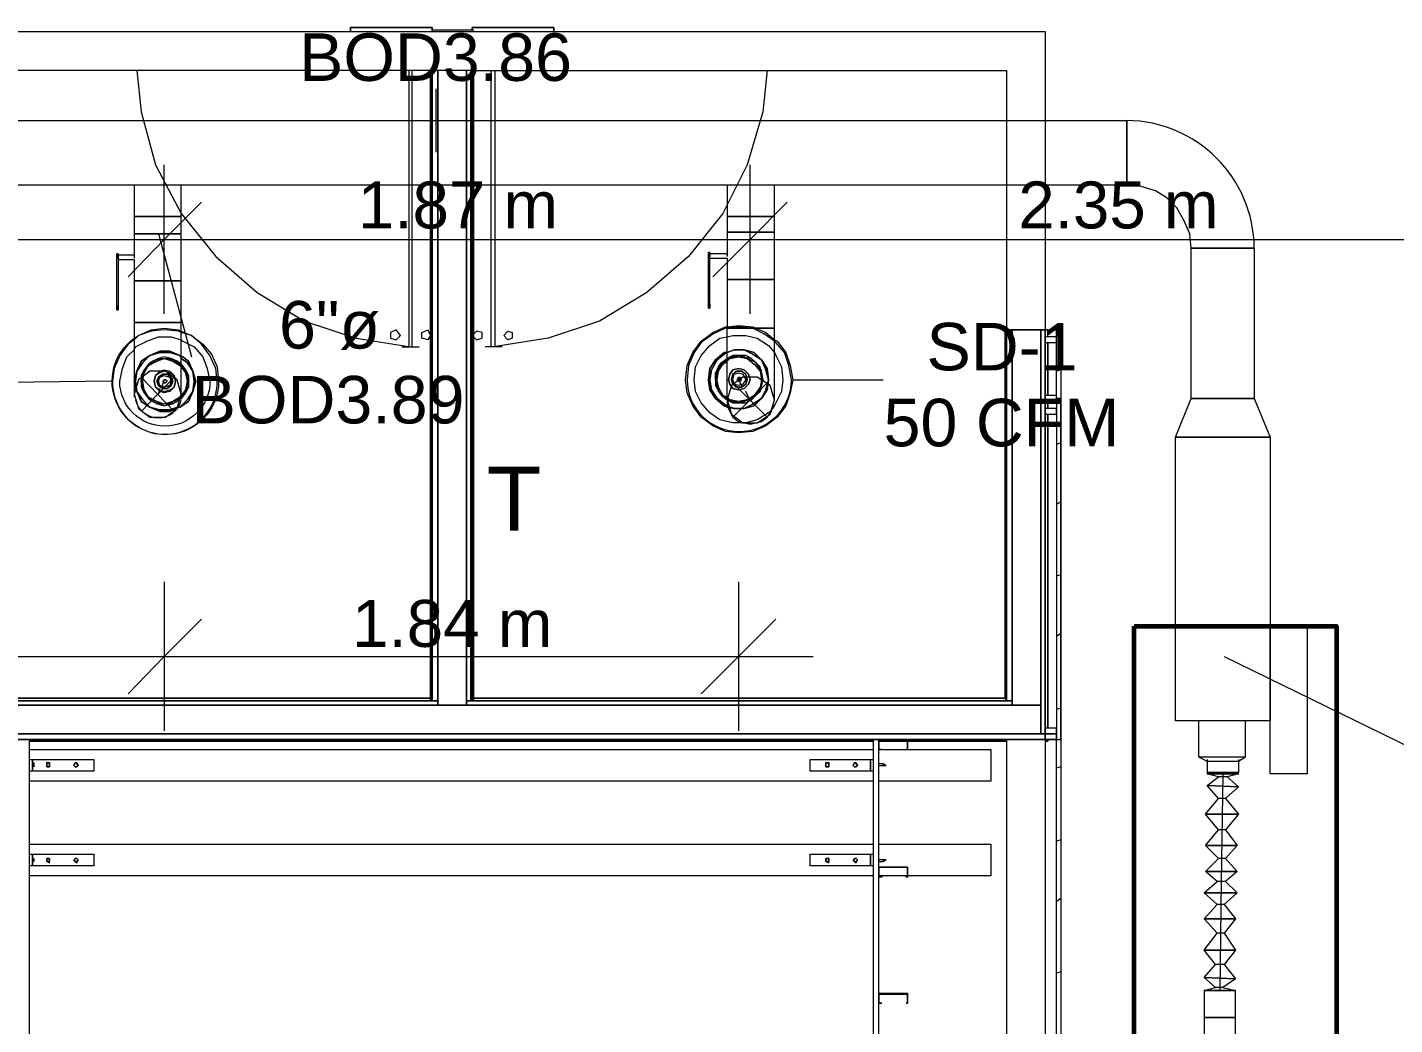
# Model space of a CAD drawing. Header units: metres. Extents: x -2 to 207, y -8 to 52.
# Drawn here: x 23.643 to 28.016, y 41.897 to 45.086 of the extents above; entities that cross this region are included whole.
import ezdxf

# ---------------------------------------------------------------- set-up
doc = ezdxf.new("R2010")
doc.units = ezdxf.units.M
doc.layers.add('HVAC - Ductos', color=5, linetype='Continuous', lineweight=0)
doc.layers.add('PDF_Text', color=7, linetype='Continuous', lineweight=0)
doc.layers.add('PDF_Geometry', color=7, linetype='Continuous', lineweight=0, true_color=0xaaaaaa)
doc.styles.add('PDF Helvetica', font='')
doc.styles.get('PDF Helvetica').set_extended_font_data('Helvetica')

msp = doc.modelspace()

# ---------------------------------------------------------------- linework, layer by layer
at = {"layer": 'HVAC - Ductos', "lineweight": 0}
for points in [[(24.9513, 44.6872), (24.9513, 44.8887)], [(27.1596, 44.5817), (27.1596, 44.788)], [(24.0807, 44.1694), (24.0807, 44.4077), (24.0807, 44.6459)], [(25.9547, 44.1694), (25.9547, 44.4077), (25.9547, 44.6459)], [(27.3659, 44.3802), (27.3613, 44.426), (27.3429, 44.4672), (27.32, 44.5085), (27.288, 44.5405), (27.2513, 44.5635), (27.2055, 44.5771), (27.1596, 44.5817)], [(24.1999, 44.5268), (24.0807, 44.4077), (23.9662, 44.2886)], [(26.0738, 44.5268), (25.9547, 44.4077), (25.8356, 44.2886)], [(7.582, 44.4077), (9.0436, 44.4077), (12.4157, 44.4077), (13.1718, 44.4077), (14.67, 44.4077), (18.0558, 44.4077), (21.6112, 44.4077), (22.3672, 44.4077), (24.0807, 44.4077), (25.9547, 44.4077), (28.3097, 44.4077), (31.2786, 44.4077), (32.8868, 44.4077), (36.7996, 44.4077), (40.607, 44.4077), (44.0845, 44.4077), (47.0625, 44.4077), (48.5791, 44.4077), (49.2022, 44.4077), (51.5984, 44.4077), (53.312, 44.4077), (55.6808, 44.4077), (58.6359, 44.4077)], [(24.1357, 43.9036), (24.1357, 43.9128), (24.1357, 43.922), (24.1357, 43.9403), (24.1357, 43.9678), (24.1357, 44.0091), (24.1357, 44.0549), (24.1357, 44.1099), (24.1357, 44.1419), (24.1265, 44.1419), (24.1129, 44.1419), (24.0991, 44.1419), (24.0807, 44.1419), (24.0625, 44.1419), (24.0395, 44.1419), (24.0212, 44.1419), (24.0075, 44.1419), (23.9937, 44.1419), (23.9891, 44.1419), (23.9845, 44.1419), (23.9891, 44.1419), (23.9937, 44.1419), (24.0075, 44.1419), (24.0212, 44.1419), (24.0395, 44.1419), (24.0625, 44.1419), (24.0807, 44.1419), (24.0991, 44.1419), (24.1129, 44.1419), (24.1265, 44.1419), (24.1357, 44.1419), (24.1357, 44.2748), (24.1357, 44.426), (24.1265, 44.426), (24.1129, 44.426), (24.0991, 44.426), (24.0807, 44.426), (24.0625, 44.426), (24.0395, 44.426), (24.0212, 44.426), (24.0075, 44.426), (23.9937, 44.426), (23.9891, 44.426), (23.9845, 44.426), (23.9845, 44.3572), (23.9341, 44.3572), (23.9341, 44.3526), (23.9341, 44.3481)], [(24.0625, 44.426), (24.1678, 44.0319)], [(25.8813, 43.8991), (25.8813, 43.8945), (25.8813, 43.9128), (25.8813, 43.9357), (25.8813, 43.9724), (25.8813, 44.0182), (25.8813, 44.0686), (25.8813, 44.1236), (25.8905, 44.1236), (25.8997, 44.1236), (25.918, 44.1236), (25.9364, 44.1236), (25.9547, 44.1236), (25.973, 44.1236), (25.9914, 44.1236), (26.0096, 44.1236), (26.0234, 44.1236), (26.028, 44.1236), (26.0326, 44.1236), (26.0326, 44.2794), (26.0326, 44.4306), (26.028, 44.4306), (26.0234, 44.4306), (26.0096, 44.4306), (25.9914, 44.4306), (25.973, 44.4306), (25.9547, 44.4306), (25.9364, 44.4306), (25.918, 44.4306), (25.8997, 44.4306), (25.8905, 44.4306), (25.8813, 44.4306), (25.8813, 44.3618), (25.8264, 44.3618), (25.8264, 44.3572), (25.8264, 44.3526)], [(23.9341, 44.3618), (23.9296, 44.3618)], [(23.9296, 44.1969), (23.9296, 44.1923), (23.9296, 44.1877), (23.9296, 44.1831), (23.9296, 44.1877), (23.9296, 44.1923), (23.9296, 44.1969), (23.9296, 44.3481), (23.9296, 44.3526), (23.9296, 44.3572), (23.9296, 44.3618), (23.9296, 44.3572), (23.9296, 44.3526), (23.9296, 44.3481)], [(23.9341, 44.3526), (23.9341, 44.3572), (23.9341, 44.3618), (23.9341, 44.3572), (23.9341, 44.3526), (23.9341, 44.3481), (23.9341, 44.1969), (23.9341, 44.1923), (23.9341, 44.1877), (23.9341, 44.1831), (23.9341, 44.1877), (23.9341, 44.1923), (23.9341, 44.1969)], [(23.9845, 44.3572), (23.9845, 44.3526), (23.9845, 44.3481)], [(25.8264, 44.3664), (25.8218, 44.3664)], [(25.8218, 44.2015), (25.8218, 44.1969), (25.8218, 44.1923), (25.8218, 44.1877), (25.8218, 44.1923), (25.8218, 44.1969), (25.8218, 44.2015), (25.8218, 44.3526), (25.8218, 44.3572), (25.8218, 44.3618), (25.8218, 44.3664), (25.8218, 44.3618), (25.8218, 44.3572), (25.8218, 44.3526)], [(25.8264, 44.2015), (25.8264, 44.1969), (25.8264, 44.1923), (25.8264, 44.1877), (25.8264, 44.1923), (25.8264, 44.1969), (25.8264, 44.2015), (25.8264, 44.3526), (25.8264, 44.3572), (25.8264, 44.3618), (25.8264, 44.3664), (25.8264, 44.3618), (25.8264, 44.3572), (25.8264, 44.3618)], [(25.8813, 44.3572), (25.8813, 44.3618), (25.8813, 44.3572), (25.8813, 44.3526)], [(27.5674, 44.3802), (27.3659, 44.3802)], [(23.9341, 44.3435), (23.9845, 44.3435), (23.9845, 44.2748), (23.9845, 44.1419), (23.9845, 44.0869), (23.9845, 44.0365), (23.9845, 43.9953), (23.9845, 43.9587), (23.9845, 43.9311), (23.9845, 43.9174), (23.9845, 43.9128), (23.9845, 43.9036)], [(23.9296, 44.1831), (23.9341, 44.1831)], [(25.8218, 44.1877), (25.8264, 44.1877)], [(26.0326, 44.0869), (26.0418, 44.0823), (26.0692, 44.0457), (26.083, 44.0045), (26.0921, 43.9587), (26.083, 43.9174), (26.0692, 43.8762), (26.0418, 43.8395), (26.0051, 43.812), (25.9638, 43.7937), (25.918, 43.7891), (25.8767, 43.7937), (25.8356, 43.812), (25.7989, 43.8395), (25.7714, 43.8762), (25.7531, 43.9174), (25.7485, 43.9587), (25.7531, 44.0045), (25.7714, 44.0457), (25.7989, 44.0823), (25.8356, 44.1099), (25.8767, 44.1282), (25.8813, 44.1282)], [(25.8813, 44.1282), (25.918, 44.1328), (25.9638, 44.1282), (26.0051, 44.1099), (26.0326, 44.0869)], [(25.9592, 44.1236), (25.918, 44.1282), (25.8813, 44.1236)], [(23.9845, 44.0915), (23.9983, 44.1007), (24.0395, 44.119), (24.0807, 44.1236), (24.1265, 44.119), (24.1357, 44.1144)], [(24.1357, 44.1099), (24.1265, 44.1144), (24.0807, 44.119), (24.0395, 44.1144), (23.9983, 44.1007), (23.9845, 44.0869)], [(23.9845, 44.0549), (23.9891, 44.064), (24.0258, 44.0823), (24.0625, 44.0961), (24.1037, 44.0961), (24.1357, 44.0869)], [(25.941, 43.8212), (25.8997, 43.8212), (25.8585, 43.8304), (25.8264, 43.8533), (25.7989, 43.8853), (25.7805, 43.922), (25.776, 43.9587), (25.7805, 43.9999), (25.7989, 44.0365), (25.8264, 44.0686), (25.8585, 44.0915), (25.8813, 44.0961)], [(26.0326, 43.8945), (26.0326, 43.8991), (26.0326, 43.9174), (26.0326, 43.9495), (26.0326, 43.9907), (26.0326, 44.0365), (26.0326, 44.0869), (26.0326, 44.1236), (26.028, 44.1236), (26.0234, 44.1236), (26.0096, 44.1236), (25.9914, 44.1236), (25.973, 44.1236), (25.9547, 44.1236), (25.9364, 44.1236), (25.918, 44.1236), (25.8997, 44.1236), (25.8905, 44.1236), (25.8813, 44.1236)], [(25.8813, 44.0961), (25.8997, 44.1007), (25.941, 44.1007), (25.9776, 44.0915), (26.0142, 44.0686), (26.0326, 44.0457)], [(26.0326, 44.0823), (26.0005, 44.1053), (25.9638, 44.1236)], [(26.0326, 44.0457), (26.0372, 44.0365), (26.0554, 43.9999), (26.06, 43.9587), (26.0554, 43.922), (26.0372, 43.8853), (26.028, 43.867)], [(24.1357, 44.0091), (24.122, 44.0182), (24.1037, 44.0273), (24.0807, 44.0319), (24.0625, 44.0273), (24.0441, 44.0182), (24.0303, 44.0091), (24.0167, 43.9907), (24.0075, 43.9724), (24.0075, 43.9541), (24.0075, 43.9357), (24.0167, 43.9174), (24.0303, 43.8991), (24.0441, 43.8899), (24.0625, 43.8808), (24.0807, 43.8762), (24.1037, 43.8808), (24.122, 43.8899), (24.1037, 43.8808), (24.0807, 43.8808), (24.0625, 43.8808), (24.0441, 43.8899), (24.0303, 43.9036), (24.0212, 43.9174), (24.0121, 43.9357), (24.0075, 43.9541), (24.0121, 43.9724), (24.0212, 43.9907), (24.0303, 44.0045), (24.0441, 44.0182), (24.0625, 44.0273), (24.0807, 44.0273), (24.1083, 44.0228), (24.1129, 44.0228)], [(24.1357, 43.9082), (24.1311, 43.9036), (24.1083, 43.8899), (24.0807, 43.8808), (24.0579, 43.8899), (24.0303, 43.9036), (24.0167, 43.9266), (24.0121, 43.9541), (24.0167, 43.9815), (24.0303, 44.0045), (24.0579, 44.0182), (24.0807, 44.0273), (24.1083, 44.0182), (24.1311, 44.0045), (24.1357, 43.9999)], [(24.0121, 43.9815), (24.0167, 43.9861), (24.0303, 44.0045), (24.0533, 44.0182)], [(24.0533, 44.0228), (24.0579, 44.0228), (24.0807, 44.0273), (24.1037, 44.0273), (24.122, 44.0182), (24.1357, 44.0045), (24.1129, 44.0182)], [(24.1357, 44.0091), (24.1495, 43.9907), (24.1587, 43.9724), (24.1587, 43.9541), (24.1541, 43.9724), (24.1449, 43.9907), (24.1357, 44.0045), (24.1495, 43.9861), (24.1541, 43.9815)], [(24.1357, 43.9999), (24.1495, 43.9815), (24.1541, 43.9541), (24.1495, 43.9266), (24.1357, 43.9082)], [(25.8539, 43.9907), (25.8676, 44.0137), (25.8813, 44.0228), (25.8676, 44.0137), (25.8539, 43.9999), (25.8493, 43.9815), (25.8447, 43.9587), (25.8447, 43.9815), (25.8539, 43.9999), (25.863, 44.0137), (25.8813, 44.0273)], [(25.8813, 43.9036), (25.8676, 43.9082), (25.8539, 43.9357), (25.8493, 43.9587), (25.8539, 43.9861), (25.8676, 44.0091), (25.8813, 44.0182)], [(25.9914, 43.9861), (25.9914, 43.9907), (25.9868, 43.9907), (25.973, 44.0137), (25.9547, 44.0228), (25.9364, 44.0319), (25.918, 44.0365), (25.8997, 44.0319), (25.8813, 44.0228), (25.8859, 44.0273), (25.8905, 44.0319), (25.8951, 44.0319)], [(25.9455, 44.0319), (25.9501, 44.0319), (25.9501, 44.0273), (25.973, 44.0137), (25.9592, 44.0273), (25.941, 44.0365), (25.918, 44.0365), (25.8997, 44.0365), (25.8813, 44.0273)], [(25.8813, 44.0182), (25.8905, 44.0273), (25.918, 44.0319), (25.9455, 44.0273), (25.9684, 44.0091), (25.9868, 43.9861), (25.9914, 43.9587), (25.9868, 43.9357), (25.9684, 43.9082), (25.9455, 43.8945), (25.918, 43.8899), (25.8905, 43.8945), (25.8813, 43.9036)], [(25.8951, 44.0273), (25.918, 44.0365), (25.9455, 44.0273)], [(23.9113, 43.9541), (23.4989, 43.9495)], [(24.0121, 43.9311), (24.0075, 43.9541), (24.0121, 43.977)], [(24.0762, 43.9403), (24.0762, 43.9449), (24.0807, 43.9541)], [(24.1541, 43.9266), (24.1495, 43.922), (24.1357, 43.9036), (24.1449, 43.9174), (24.1541, 43.9357), (24.1587, 43.9541), (24.1587, 43.9357), (24.1495, 43.9174), (24.1357, 43.8991)], [(24.1495, 43.977), (24.1587, 43.9541), (24.1495, 43.9311)], [(25.8539, 43.9311), (25.8676, 43.9082), (25.8813, 43.8991), (25.8676, 43.9082), (25.8539, 43.922), (25.8493, 43.9403), (25.8447, 43.9587), (25.8493, 43.9861), (25.8493, 43.9907)], [(25.8493, 43.9311), (25.8493, 43.9357), (25.8447, 43.9587), (25.8447, 43.9403), (25.8539, 43.922), (25.863, 43.9082), (25.8813, 43.8945), (25.8813, 43.8762), (25.8905, 43.8579), (25.8997, 43.8395), (25.918, 43.8258), (25.9364, 43.8212), (25.9547, 43.8166), (25.973, 43.8212), (25.9914, 43.8258), (26.0096, 43.8395), (26.0234, 43.8579), (26.028, 43.8762), (26.0326, 43.8945), (26.0326, 43.8991)], [(25.8951, 43.8899), (25.8905, 43.8899), (25.8859, 43.8945), (25.8813, 43.8991), (25.8997, 43.8899), (25.918, 43.8853), (25.9364, 43.8899), (25.9547, 43.8991), (25.973, 43.9082), (25.9822, 43.922), (25.9914, 43.9403), (25.9914, 43.9587), (25.9914, 43.9815), (25.9959, 43.9587), (25.9914, 43.9403), (25.9868, 43.922), (25.973, 43.9082), (25.9868, 43.9311), (25.9914, 43.9311), (25.9914, 43.9357)], [(25.9318, 43.9357), (25.9226, 43.9495), (25.918, 43.9587)], [(25.9868, 43.9861), (25.9914, 43.9587), (25.9868, 43.9357)], [(26.0921, 43.9587), (26.3808, 43.9587)], [(24.0533, 43.8899), (24.0303, 43.9036), (24.0167, 43.922), (24.0121, 43.9266)], [(24.0625, 43.9128), (24.067, 43.9266), (24.067, 43.9311)], [(25.8813, 43.8945), (25.8997, 43.8853), (25.918, 43.8853), (25.941, 43.8853), (25.9592, 43.8945), (25.973, 43.9082), (25.9501, 43.8945), (25.9501, 43.8899), (25.9455, 43.8899)], [(25.9547, 43.8945), (25.9501, 43.9036), (25.941, 43.922)], [(24.0579, 43.8808), (24.0533, 43.8853)], [(24.1083, 43.8853), (24.0807, 43.8808), (24.0579, 43.8853)], [(24.1129, 43.8853), (24.1083, 43.8808)], [(24.1357, 43.8991), (24.122, 43.8899), (24.1357, 43.9036), (24.1129, 43.8899)], [(25.9455, 43.8945), (25.918, 43.8853), (25.8951, 43.8945)], [(26.028, 43.867), (26.0142, 43.8533), (25.9776, 43.8304), (25.941, 43.8212)], [(24.0807, 43.3127), (24.0807, 43.0744), (24.0807, 42.8361)], [(25.918, 43.3127), (25.918, 43.0744), (25.918, 42.8361)], [(24.1999, 43.1935), (24.0807, 43.0744), (23.9662, 42.9553)], [(26.0372, 43.1935), (25.918, 43.0744), (25.7989, 42.9553)], [(21.3729, 43.0744), (22.3672, 43.0744), (24.0807, 43.0744), (26.1562, 43.0744)], [(27.4712, 43.0744), (28.2134, 42.7124)], [(27.3887, 42.7537), (27.3933, 42.7537), (27.3979, 42.7537), (27.4117, 42.7537), (27.43, 42.7537), (27.4483, 42.7537), (27.4667, 42.7537), (27.485, 42.7537), (27.5033, 42.7537), (27.5216, 42.7537), (27.5307, 42.7537), (27.5399, 42.7537)], [(27.517, 42.7445), (27.517, 42.7032), (27.5125, 42.7032), (27.5079, 42.7032), (27.4987, 42.7032), (27.4895, 42.7032), (27.4804, 42.7032), (27.4667, 42.7032), (27.4529, 42.7032), (27.4391, 42.7032), (27.43, 42.7032), (27.4254, 42.7032), (27.4163, 42.7032), (27.4163, 42.6986), (27.517, 42.6986), (27.4804, 42.6895), (27.4529, 42.6895)], [(27.4163, 42.7445), (27.4163, 42.7032), (27.4254, 42.7032), (27.43, 42.7032), (27.4391, 42.7032), (27.4529, 42.7032), (27.4667, 42.7032), (27.4804, 42.7032), (27.4895, 42.7032), (27.4987, 42.7032), (27.5079, 42.7032), (27.5125, 42.7032)], [(27.4804, 42.6895), (27.517, 42.6574), (27.4163, 42.662), (27.4529, 42.6895), (27.4163, 42.6986), (27.517, 42.6986), (27.517, 42.7032), (27.5125, 42.7032), (27.4987, 42.7032), (27.4758, 42.7032), (27.4529, 42.7032), (27.4345, 42.7032), (27.4208, 42.7032), (27.4163, 42.7032), (27.4208, 42.7032), (27.4345, 42.7032), (27.4529, 42.7032), (27.4758, 42.7032), (27.4987, 42.7032), (27.5125, 42.7032), (27.517, 42.7032)], [(27.4667, 42.6986), (27.4621, 42.3551), (27.4575, 42.0068)], [(27.4758, 42.6208), (27.517, 42.5704), (27.4117, 42.5704), (27.4529, 42.6208), (27.4163, 42.662), (27.517, 42.6574), (27.4758, 42.6208), (27.4529, 42.6208)], [(27.4758, 42.52), (27.5125, 42.4696), (27.4117, 42.4696), (27.4529, 42.52), (27.4117, 42.5704), (27.517, 42.5704), (27.4758, 42.52), (27.4529, 42.52)], [(27.4758, 42.4283), (27.5125, 42.3871), (27.4117, 42.3871), (27.4529, 42.4283), (27.4117, 42.4696), (27.5125, 42.4696), (27.4758, 42.4283), (27.4529, 42.4283)], [(27.4758, 42.3551), (27.5125, 42.3184), (27.4071, 42.3184), (27.4483, 42.3551), (27.4117, 42.3871), (27.5125, 42.3871), (27.4758, 42.3551), (27.4483, 42.3551)], [(27.4712, 42.2817), (27.5079, 42.2359), (27.4071, 42.2359), (27.4483, 42.2817), (27.4071, 42.3184), (27.5125, 42.3184), (27.4712, 42.2817), (27.4483, 42.2817)], [(27.4712, 42.1901), (27.5079, 42.1351), (27.4071, 42.1351), (27.4483, 42.1901), (27.4071, 42.2359), (27.5079, 42.2359), (27.4712, 42.1901), (27.4483, 42.1901)], [(27.4712, 42.0893), (27.5079, 42.0435), (27.4071, 42.0481), (27.4437, 42.0893), (27.4071, 42.1351), (27.5079, 42.1351), (27.4712, 42.0893), (27.4437, 42.0893)], [(27.4667, 42.016), (27.5079, 42.0068), (27.4071, 42.0068), (27.4437, 42.016), (27.4071, 42.0481), (27.5079, 42.0435), (27.4667, 42.016), (27.4437, 42.016)], [(27.5033, 42.0068), (27.4987, 42.0068), (27.4941, 42.0068), (27.4804, 42.0068), (27.4712, 42.0068), (27.4575, 42.0068), (27.4437, 42.0068), (27.43, 42.0068), (27.4208, 42.0068), (27.4117, 42.0068), (27.4071, 42.0068)], [(27.5079, 41.819), (27.5079, 41.9198), (27.5033, 41.9198), (27.4987, 41.9198), (27.4941, 41.9198), (27.4804, 41.9198), (27.4712, 41.9198), (27.4575, 41.9198), (27.4437, 41.9198), (27.43, 41.9198), (27.4208, 41.9198), (27.4117, 41.9198), (27.4071, 41.9198), (27.4071, 41.819), (27.4117, 41.819), (27.4208, 41.819), (27.43, 41.819), (27.4437, 41.819), (27.4575, 41.819), (27.4712, 41.819), (27.4804, 41.819), (27.4941, 41.819), (27.4987, 41.819), (27.5033, 41.819)]]:
    msp.add_lwpolyline(points, dxfattribs=at)
for points in [[(27.1596, 44.5817), (23.5813, 44.5817), (23.5813, 44.788), (27.1596, 44.788)], [(24.0625, 44.481), (24.0807, 44.481), (24.0991, 44.481), (24.1129, 44.481), (24.1265, 44.481), (24.1357, 44.481), (24.1357, 44.5817), (24.1265, 44.5817), (24.1129, 44.5817), (24.0991, 44.5817), (24.0807, 44.5817), (24.0625, 44.5817), (24.0395, 44.5817), (24.0212, 44.5817), (24.0075, 44.5817), (23.9937, 44.5817), (23.9891, 44.5817), (23.9845, 44.5817), (23.9845, 44.481), (23.9891, 44.481), (23.9937, 44.481), (24.0075, 44.481), (24.0212, 44.481), (24.0395, 44.481)], [(25.9547, 44.481), (25.973, 44.481), (25.9914, 44.481), (26.0096, 44.481), (26.0234, 44.481), (26.028, 44.481), (26.0326, 44.481), (26.0326, 44.5817), (26.028, 44.5817), (26.0234, 44.5817), (26.0096, 44.5817), (25.9914, 44.5817), (25.973, 44.5817), (25.9547, 44.5817), (25.9364, 44.5817), (25.918, 44.5817), (25.8997, 44.5817), (25.8905, 44.5817), (25.8813, 44.5817), (25.8813, 44.481), (25.8905, 44.481), (25.8997, 44.481), (25.918, 44.481), (25.9364, 44.481)], [(24.1357, 44.481), (24.1265, 44.481), (24.1129, 44.481), (24.0991, 44.481), (24.0807, 44.481), (24.0625, 44.481), (24.0395, 44.481), (24.0212, 44.481), (24.0075, 44.481), (23.9937, 44.481), (23.9891, 44.481), (23.9845, 44.481), (23.9845, 44.426), (23.9891, 44.426), (23.9937, 44.426), (24.0075, 44.426), (24.0212, 44.426), (24.0395, 44.426), (24.0625, 44.426), (24.0807, 44.426), (24.0991, 44.426), (24.1129, 44.426), (24.1265, 44.426), (24.1357, 44.426)], [(26.0326, 44.481), (26.028, 44.481), (26.0234, 44.481), (26.0096, 44.481), (25.9914, 44.481), (25.973, 44.481), (25.9547, 44.481), (25.9364, 44.481), (25.918, 44.481), (25.8997, 44.481), (25.8905, 44.481), (25.8813, 44.481), (25.8813, 44.4306), (25.8905, 44.4306), (25.8997, 44.4306), (25.918, 44.4306), (25.9364, 44.4306), (25.9547, 44.4306), (25.973, 44.4306), (25.9914, 44.4306), (26.0096, 44.4306), (26.0234, 44.4306), (26.028, 44.4306), (26.0326, 44.4306)], [(25.8813, 44.3618), (25.8813, 44.3572)], [(27.5674, 44.3802), (27.5674, 43.8991), (27.3659, 43.8991), (27.3659, 44.3802)], [(24.1357, 44.2748), (24.1265, 44.2748), (24.1129, 44.2748), (24.0991, 44.2748), (24.0807, 44.2748), (24.0625, 44.2748), (24.0395, 44.2748), (24.0212, 44.2748), (24.0075, 44.2748), (23.9937, 44.2748), (23.9891, 44.2748), (23.9845, 44.2748), (23.9891, 44.2748), (23.9937, 44.2748), (24.0075, 44.2748), (24.0212, 44.2748), (24.0395, 44.2748), (24.0625, 44.2748), (24.0807, 44.2748), (24.0991, 44.2748), (24.1129, 44.2748), (24.1265, 44.2748)], [(26.0326, 44.2794), (26.028, 44.2794), (26.0234, 44.2794), (26.0096, 44.2794), (25.9914, 44.2794), (25.973, 44.2794), (25.9547, 44.2794), (25.9364, 44.2794), (25.918, 44.2794), (25.8997, 44.2794), (25.8905, 44.2794), (25.8813, 44.2794), (25.8905, 44.2794), (25.8997, 44.2794), (25.918, 44.2794), (25.9364, 44.2794), (25.9547, 44.2794), (25.973, 44.2794), (25.9914, 44.2794), (26.0096, 44.2794), (26.0234, 44.2794), (26.028, 44.2794)], [(23.9891, 43.9541), (23.9937, 43.922), (24.0121, 43.8945), (24.0349, 43.8716), (24.067, 43.8625), (24.0991, 43.8625), (24.122, 43.8716), (24.0991, 43.8625), (24.067, 43.8625), (24.0349, 43.8716), (24.0121, 43.8945), (23.9937, 43.922), (24.0075, 43.8899), (24.0349, 43.8716), (24.067, 43.8579), (24.0991, 43.8579), (24.1174, 43.867), (24.0991, 43.8579), (24.067, 43.8579), (24.0349, 43.8716), (24.0075, 43.8899), (23.9937, 43.922), (23.9845, 43.9541), (23.9937, 43.9861), (24.0075, 44.0182), (24.0349, 44.0365), (24.067, 44.0503), (24.0991, 44.0503), (24.1311, 44.0365), (24.1403, 44.0319), (24.1311, 44.0365), (24.0991, 44.0503), (24.067, 44.0503), (24.0349, 44.0365), (24.0075, 44.0182), (23.9937, 43.9861), (23.9845, 43.9541), (23.9937, 43.922)], [(24.1311, 44.0365), (24.0991, 44.0457), (24.067, 44.0457), (24.0349, 44.0365), (24.0121, 44.0137), (23.9937, 43.9861), (23.9891, 43.9541), (23.9937, 43.9861), (24.0121, 44.0137), (24.0349, 44.0365), (24.067, 44.0457), (24.0991, 44.0457), (24.1311, 44.0365), (24.1357, 44.0273)], [(25.8813, 43.8762), (25.8722, 43.8808), (25.8493, 43.8991), (25.831, 43.9266), (25.8264, 43.9587), (25.831, 43.9907), (25.8493, 44.0228), (25.8722, 44.0411), (25.8813, 44.0457), (25.8722, 44.0457), (25.8447, 44.0228), (25.8264, 43.9953), (25.8218, 43.9587), (25.8264, 43.9266), (25.8447, 43.8991), (25.8722, 43.8762), (25.8813, 43.8716), (25.8722, 43.8762), (25.8447, 43.8991), (25.8264, 43.9266), (25.8218, 43.9587), (25.8264, 43.9953), (25.8447, 44.0228), (25.8722, 44.0457), (25.8813, 44.0457), (25.8722, 44.0411), (25.8493, 44.0228), (25.831, 43.9907), (25.8264, 43.9587), (25.831, 43.9266), (25.8493, 43.8991), (25.8722, 43.8808)], [(25.9364, 44.0549), (25.9684, 44.0457), (25.9914, 44.0228), (26.0096, 43.9953), (26.0142, 43.9587), (26.0096, 43.9266), (25.9914, 43.8991), (25.9684, 43.8762), (25.9364, 43.867), (25.9043, 43.867), (25.8813, 43.8716), (25.9043, 43.867), (25.9364, 43.867), (25.9684, 43.8762), (25.9914, 43.8991), (26.0096, 43.9266), (26.0142, 43.9587), (26.0096, 43.9953), (25.9914, 44.0228), (25.9684, 44.0457), (25.9364, 44.0549), (25.9043, 44.0549), (25.8813, 44.0457), (25.9043, 44.0549)], [(25.8813, 44.0457), (25.9043, 44.0549)], [(26.0142, 43.9587), (26.0051, 43.9907), (25.9914, 44.0228), (25.9638, 44.0411), (25.9364, 44.0549), (25.9043, 44.0549), (25.9364, 44.0549), (25.9638, 44.0411), (25.9914, 44.0228), (26.0051, 43.9907), (26.0142, 43.9587), (26.0051, 43.9266)], [(24.1816, 43.9541), (24.1724, 43.922), (24.1587, 43.8899), (24.1311, 43.8716), (24.1174, 43.867), (24.1311, 43.8716), (24.1587, 43.8899), (24.1724, 43.922), (24.1816, 43.9541), (24.1724, 43.9861), (24.1587, 44.0182), (24.1403, 44.0319), (24.1587, 44.0182), (24.1724, 43.9861)], [(24.177, 43.9541), (24.1724, 43.9861), (24.1541, 44.0137), (24.1357, 44.0273), (24.1541, 44.0137), (24.1724, 43.9861), (24.177, 43.9541), (24.1724, 43.922), (24.1541, 43.8945), (24.1311, 43.8716), (24.122, 43.8716), (24.1311, 43.8716), (24.1541, 43.8945), (24.1724, 43.922)], [(25.8905, 43.977), (25.8859, 43.9587), (25.8905, 43.977), (25.8997, 43.9907), (25.918, 43.9953), (25.9364, 43.9907), (25.9501, 43.977), (25.9547, 43.9587), (25.9501, 43.977), (25.9364, 43.9907), (25.918, 43.9953), (25.8997, 43.9907)], [(25.9822, 43.9999), (25.9914, 43.9815), (25.9868, 43.9999), (25.973, 44.0137)], [(24.0533, 43.9724), (24.0487, 43.9541), (24.0533, 43.9724), (24.067, 43.9861), (24.0807, 43.9907), (24.0991, 43.9861), (24.1129, 43.9724), (24.1174, 43.9541), (24.1129, 43.9724), (24.0991, 43.9815), (24.0807, 43.9861), (24.067, 43.9815)], [(24.1129, 43.9357), (24.1174, 43.9541), (24.1129, 43.9357), (24.0991, 43.922), (24.0807, 43.9174), (24.067, 43.922), (24.0533, 43.9357), (24.0487, 43.9541), (24.0533, 43.9357), (24.067, 43.9266), (24.0807, 43.922), (24.0991, 43.9266)], [(24.0625, 43.9678), (24.0579, 43.9541), (24.0625, 43.9678), (24.0762, 43.977), (24.0899, 43.977), (24.1037, 43.9678), (24.1083, 43.9541), (24.1037, 43.9678), (24.0899, 43.977), (24.0762, 43.977)], [(24.1037, 43.9403), (24.1083, 43.9541), (24.1037, 43.9403), (24.0899, 43.9311), (24.0762, 43.9311), (24.0625, 43.9403), (24.0579, 43.9541), (24.0625, 43.9403), (24.0762, 43.9311), (24.0899, 43.9311)], [(24.067, 43.9678), (24.0807, 43.9724), (24.0991, 43.9678), (24.1037, 43.9541), (24.0991, 43.9403), (24.0807, 43.9357), (24.067, 43.9403), (24.0625, 43.9541)], [(24.0807, 43.9587), (24.0762, 43.9541), (24.0807, 43.9587), (24.0853, 43.9587), (24.0899, 43.9541), (24.0853, 43.9587)], [(24.0853, 43.9495), (24.0899, 43.9541), (24.0853, 43.9495), (24.0807, 43.9495), (24.0762, 43.9541), (24.0807, 43.9495)], [(25.9501, 43.9449), (25.9547, 43.9587), (25.9501, 43.9449), (25.9364, 43.9311), (25.918, 43.9266), (25.8997, 43.9311), (25.8905, 43.9449), (25.8859, 43.9587), (25.8905, 43.9449), (25.8997, 43.9311), (25.918, 43.9266), (25.9364, 43.9311)], [(25.8997, 43.977), (25.8951, 43.9587), (25.8997, 43.977), (25.9089, 43.9861), (25.9272, 43.9861), (25.941, 43.977), (25.9455, 43.9587), (25.941, 43.977), (25.9272, 43.9861), (25.9134, 43.9861)], [(25.941, 43.9449), (25.9455, 43.9587), (25.941, 43.9449), (25.9272, 43.9357), (25.9089, 43.9357), (25.8997, 43.9449), (25.8951, 43.9587), (25.8997, 43.9449), (25.9134, 43.9357), (25.9272, 43.9357)], [(25.9043, 43.977), (25.918, 43.9815), (25.9318, 43.977), (25.941, 43.9587), (25.9318, 43.9449), (25.918, 43.9403), (25.9043, 43.9449), (25.8997, 43.9587)], [(25.918, 43.9633), (25.9134, 43.9587), (25.918, 43.9678), (25.9226, 43.9678), (25.9272, 43.9587), (25.9226, 43.9541), (25.918, 43.9541), (25.9134, 43.9587), (25.918, 43.9541), (25.9226, 43.9541), (25.9226, 43.9587), (25.9226, 43.9633)], [(25.9043, 43.867), (25.9364, 43.867), (25.9638, 43.8808), (25.9914, 43.8991), (26.0051, 43.9266), (25.9914, 43.8991), (25.9638, 43.8808), (25.9364, 43.867), (25.9043, 43.867), (25.8813, 43.8762)], [(27.3155, 43.7754), (27.3659, 43.8991), (27.5674, 43.8991), (27.6178, 43.7754)], [(27.3155, 42.8682), (27.3155, 43.7754), (27.6178, 43.7754), (27.6178, 42.8682)], [(27.737, 42.6986), (27.6178, 42.6986), (27.6178, 43.1706), (27.737, 43.1706)], [(27.5399, 42.7537), (27.5399, 42.8682), (27.5307, 42.8682), (27.5216, 42.8682), (27.5033, 42.8682), (27.485, 42.8682), (27.4667, 42.8682), (27.4483, 42.8682), (27.43, 42.8682), (27.4117, 42.8682), (27.3979, 42.8682), (27.3933, 42.8682), (27.3887, 42.8682), (27.3887, 42.7537), (27.4163, 42.7399), (27.4254, 42.7399), (27.4437, 42.7399), (27.4667, 42.7399), (27.4895, 42.7399), (27.5079, 42.7399), (27.517, 42.7399)], [(27.4163, 42.6986), (27.4208, 42.6986), (27.4345, 42.6986), (27.4529, 42.6986), (27.4758, 42.6986), (27.4987, 42.6986), (27.5125, 42.6986), (27.517, 42.6986), (27.5125, 42.6986), (27.4987, 42.6986), (27.4758, 42.6986), (27.4529, 42.6986), (27.4345, 42.6986), (27.4208, 42.6986)], [(27.4071, 41.9198), (27.4117, 41.9198), (27.4208, 41.9198), (27.43, 41.9198), (27.4437, 41.9198), (27.4575, 41.9198), (27.4712, 41.9198), (27.4804, 41.9198), (27.4941, 41.9198), (27.4987, 41.9198), (27.5033, 41.9198), (27.5079, 41.9198), (27.5079, 42.0068), (27.5033, 42.0068), (27.4987, 42.0068), (27.4941, 42.0068), (27.4804, 42.0068), (27.4712, 42.0068), (27.4575, 42.0068), (27.4437, 42.0068), (27.43, 42.0068), (27.4208, 42.0068), (27.4117, 42.0068), (27.4071, 42.0068)], [(27.5079, 42.0068), (27.5033, 42.0068), (27.4895, 42.0068), (27.4667, 42.0068), (27.4437, 42.0068), (27.4254, 42.0068), (27.4117, 42.0068), (27.4071, 42.0068), (27.4117, 42.0068), (27.4254, 42.0068), (27.4437, 42.0068), (27.4667, 42.0068), (27.4895, 42.0068), (27.5033, 42.0068)], [(27.4071, 42.0068), (27.4117, 42.0068), (27.4254, 42.0068), (27.4437, 42.0068), (27.4667, 42.0068), (27.4895, 42.0068), (27.5033, 42.0068), (27.5079, 42.0068), (27.5033, 42.0068), (27.4895, 42.0068), (27.4667, 42.0068), (27.4437, 42.0068), (27.4254, 42.0068), (27.4117, 42.0068)]]:
    msp.add_lwpolyline(points, close=True, dxfattribs=at)
for points in [[(25.8264, 44.3481), (25.8813, 44.3481), (25.8813, 44.2794), (25.8813, 44.1236), (25.8767, 44.1236), (25.8356, 44.1053), (25.7989, 44.0777), (25.776, 44.0457), (25.7577, 44.0045), (25.7531, 43.9587, 0.986385), (26.0876, 43.9587), (26.0784, 44.0045), (26.0646, 44.0457), (26.0372, 44.0777), (26.0326, 44.0823)], [(24.1357, 44.1144), (24.1678, 44.1007), (24.2045, 44.0732), (24.2319, 44.0411), (24.2503, 43.9999), (24.2549, 43.9541, -1.631241), (23.9845, 44.0915)], [(23.9845, 44.0869), (23.9662, 44.0732), (23.9387, 44.0365), (23.9204, 43.9953), (23.9158, 43.9541, 1.013803), (24.2503, 43.9541), (24.2457, 43.9953), (24.2273, 44.0365), (24.1999, 44.0732), (24.1678, 44.1007), (24.1357, 44.1099)], [(24.1357, 44.0869), (24.1403, 44.0823), (24.177, 44.064), (24.2045, 44.0319), (24.2182, 43.9953), (24.2273, 43.9541, -0.994785), (23.9387, 43.9541), (23.9479, 43.9953), (23.9616, 44.0319), (23.9845, 44.0549)]]:
    msp.add_lwpolyline(points, format="xyb", dxfattribs=at)
for centre, radius, start, end in [((27.1564, 44.377), 0.411, 0.445, 89.5547), ((24.0624, 43.9128), 0.0755, 194.0289, 345.9711)]:
    msp.add_arc(centre, radius, start, end, dxfattribs=at)
at = {"layer": 'PDF_Geometry', "lineweight": 0}
for points in [[(23.224, 45.072), (26.8985, 45.072), (26.8985, 44.9483), (26.8985, 44.119), (26.7748, 44.119), (26.8985, 44.119), (26.8847, 44.119), (26.8847, 42.827), (26.8847, 42.9186), (23.1186, 42.9186)], [(25.0704, 45.072), (25.0704, 45.0766), (24.9376, 45.0766), (24.9376, 45.072), (24.9376, 45.0857), (24.6764, 45.0857), (24.6764, 45.072), (24.6764, 45.0857), (24.9376, 45.0857), (24.9376, 45.072), (24.9558, 45.072), (25.0475, 45.072), (25.0612, 45.072)], [(24.9376, 45.072), (25.0658, 45.072)], [(23.9937, 44.9483), (24.0075, 44.8154), (24.0533, 44.6459), (24.1357, 44.4901), (24.2457, 44.3526), (24.3786, 44.2382), (24.5298, 44.1465), (24.6947, 44.0915), (24.8688, 44.064)], [(24.8642, 44.064), (24.8642, 44.9483)], [(24.8734, 44.9483), (24.8734, 44.064)], [(24.9376, 44.9483), (24.9376, 42.9323), (24.9376, 44.9483)], [(25.0612, 44.9483), (25.0475, 44.9483), (25.0475, 42.9323)], [(25.0612, 42.9323), (25.0612, 44.9483)], [(25.1254, 44.9483), (25.1254, 44.064)], [(26.0096, 44.9483), (25.9959, 44.8154), (25.9455, 44.6459), (25.8676, 44.4901), (25.7577, 44.3526), (25.6248, 44.2382), (25.4736, 44.1465), (25.3087, 44.0915), (25.1345, 44.064)], [(25.1391, 44.064), (25.1391, 44.9483)], [(26.9352, 43.8899), (26.9352, 42.8453), (26.8985, 42.8453), (26.8985, 42.827), (26.9352, 42.827), (26.8985, 42.827), (26.8985, 44.119), (26.9077, 44.119), (26.8985, 44.119), (26.8985, 42.9323), (26.8985, 42.8086), (23.1003, 42.8086)], [(26.7748, 44.119), (26.7748, 42.9323), (26.7748, 44.119)], [(26.7931, 44.119), (26.7748, 44.119)], [(26.7748, 44.119), (26.7748, 42.9323)], [(26.7931, 42.9323), (26.7931, 44.119)], [(26.9352, 41.7549), (26.9352, 42.8086), (26.9489, 42.8086), (26.9489, 43.8991), (26.9352, 43.8991), (26.9352, 44.119), (26.9489, 44.119), (26.9489, 43.8991), (26.9352, 43.8991), (26.9352, 42.8086), (26.9352, 42.827), (26.9352, 42.8453), (26.8985, 42.8453), (26.8985, 43.8487), (26.9352, 43.8487), (26.9352, 43.867), (26.8985, 43.867), (26.8985, 43.8899), (26.9352, 43.8899), (26.9352, 43.9082), (26.9352, 44.0777)], [(26.9352, 43.9082), (26.8985, 43.9082), (26.8985, 44.0777), (26.9352, 44.0777), (26.9352, 44.0961), (26.8985, 44.0961), (26.8985, 44.119), (26.9352, 44.119), (26.9352, 44.0961)], [(26.8985, 42.8086), (26.8985, 44.119), (26.8985, 42.8086)], [(26.9489, 44.119), (26.9352, 44.119), (26.9489, 44.119), (26.9489, 43.8991), (26.9489, 42.8086), (26.9489, 41.7549)], [(24.8414, 44.064), (24.8963, 44.064)], [(25.1621, 44.064), (25.1071, 44.064)], [(26.8985, 43.867), (26.8985, 43.8899), (26.8985, 43.9082), (26.8985, 44.0777)], [(26.9489, 43.9907), (26.9352, 43.9861)], [(26.8985, 42.8453), (26.8985, 43.8487)], [(26.9489, 43.757), (26.9352, 43.7524)], [(26.9489, 43.5692), (26.9352, 43.56)], [(26.9489, 43.3355), (26.9352, 43.331)], [(26.9489, 43.1477), (26.9352, 43.1386)], [(25.0475, 42.9323), (25.0612, 42.9323)], [(26.7748, 42.9323), (26.7931, 42.9323)], [(26.9489, 42.9095), (26.9352, 42.9049)], [(23.1186, 42.827), (26.8847, 42.827), (26.8985, 42.827), (26.8985, 42.8086), (26.9352, 42.8086), (26.8985, 42.8086), (26.8985, 37.5214)], [(23.1003, 42.8086), (26.8985, 42.8086), (23.1003, 42.8086)], [(26.7748, 42.8086), (26.367, 42.8086), (26.7748, 42.8086), (26.7748, 38.9692), (23.224, 38.9692), (23.224, 42.8086)], [(23.6364, 38.9692), (23.6501, 38.9692), (23.6501, 42.8086), (26.3487, 42.8086), (26.3487, 38.9692), (26.367, 38.9692), (26.367, 42.8086), (26.3487, 42.8086), (23.6501, 42.8086), (23.6364, 42.8086), (23.3018, 42.8086)], [(23.6501, 42.7766), (26.3487, 42.7766)], [(26.367, 42.7766), (26.4587, 42.7766), (26.7244, 42.7766), (26.7244, 42.6758), (26.367, 42.6758)], [(26.9352, 42.8086), (26.9489, 42.8086)], [(23.6501, 42.7445), (23.6592, 42.7445), (23.8562, 42.7445), (23.8562, 42.7078), (23.6592, 42.7078), (23.6501, 42.7078)], [(23.6592, 42.7353), (23.6592, 42.7308)], [(26.3395, 42.7308), (26.3395, 42.7353)], [(26.367, 42.7262), (26.3808, 42.7262), (26.3899, 42.7262), (26.3808, 42.7308), (26.367, 42.7308)], [(26.3808, 42.7308), (26.3808, 42.7262)], [(26.9489, 42.7216), (26.9352, 42.717)], [(26.3487, 42.6758), (23.6501, 42.6758)], [(23.6501, 42.4742), (26.3487, 42.4742)], [(26.367, 42.4742), (26.7244, 42.4742), (26.7244, 42.3733), (26.4587, 42.3733), (26.367, 42.3733)], [(26.9489, 42.488), (26.9352, 42.4834)], [(23.6501, 42.4421), (23.6592, 42.4421), (23.8562, 42.4421), (23.8562, 42.4055), (23.6592, 42.4055), (23.6501, 42.4055)], [(26.367, 42.4192), (26.3808, 42.4192), (26.3899, 42.4237), (26.3808, 42.4237), (26.367, 42.4237)], [(26.3808, 42.4237), (26.3808, 42.4192)], [(23.6592, 42.4192), (23.6592, 42.4146)], [(26.3395, 42.4146), (26.3395, 42.4192)], [(26.3487, 42.3733), (23.6501, 42.3733)], [(26.9489, 42.3001), (26.9352, 42.2909)], [(26.9489, 42.0664), (26.9352, 42.0618)]]:
    msp.add_lwpolyline(points, dxfattribs=at)
for points in [[(25.0658, 45.0766), (25.0658, 45.0857), (25.3269, 45.0857), (25.3269, 45.072), (25.3269, 45.0857), (25.0658, 45.0857)], [(23.2332, 42.9415), (23.2286, 42.9323), (23.2102, 42.9323), (24.9558, 42.9323), (24.9558, 44.9483), (24.9558, 42.9186), (25.0475, 42.9186), (25.0475, 44.9483), (24.9558, 44.9483), (24.9376, 44.9483), (24.9376, 42.9323), (24.9558, 42.9323), (24.9376, 42.9323), (23.2286, 42.9323), (23.2286, 44.119), (23.2286, 42.9323), (23.2332, 42.9415), (23.2332, 44.1236)], [(24.8001, 42.9323), (23.2286, 42.9323), (24.9376, 42.9323), (24.9376, 44.9483), (24.9376, 42.9323), (24.9376, 44.9483), (23.224, 44.9483), (23.224, 44.119), (23.2286, 44.119), (23.224, 44.119), (23.2102, 44.119), (23.2102, 42.9323), (23.2286, 42.9323)], [(24.933, 44.9483), (24.933, 42.9323)], [(25.0612, 42.9323), (25.0658, 42.9323), (25.0658, 44.9483), (26.7748, 44.9483), (26.7748, 44.119), (26.7748, 42.9323), (26.7702, 42.9415), (25.0658, 42.9415), (26.7702, 42.9415), (26.7702, 44.1236), (26.7748, 44.1236), (26.7702, 44.1236), (26.7702, 42.9415), (26.7748, 42.9323), (25.2262, 42.9323), (26.7748, 42.9323), (25.0658, 42.9323), (25.0658, 44.9483), (25.0658, 42.9323), (25.0658, 44.9483), (25.0612, 44.9483)], [(25.0704, 44.9483), (25.0704, 42.9323)], [(24.8368, 44.1007), (24.823, 44.119), (24.8047, 44.1099), (24.8047, 44.0915), (24.823, 44.0869)], [(24.933, 44.1007), (24.9238, 44.0869), (24.9054, 44.0915), (24.9054, 44.1099), (24.9238, 44.119)], [(25.0658, 44.1007), (25.0796, 44.0869), (25.0979, 44.0915), (25.0979, 44.1099), (25.0796, 44.1144)], [(25.1667, 44.1007), (25.1803, 44.1144), (25.1941, 44.1099), (25.1941, 44.0915), (25.1803, 44.0869)], [(26.7748, 44.119), (26.7748, 42.9323)], [(26.7931, 42.9186), (26.8847, 42.9186), (26.8847, 44.119), (26.7931, 44.119)], [(26.9077, 43.9082), (26.9077, 44.0777)], [(26.9077, 43.867), (26.9077, 43.8899)], [(26.9077, 42.8453), (26.9077, 43.8487)], [(24.9558, 42.9186), (24.9558, 42.9323), (23.2102, 42.9323), (23.2102, 42.9186)], [(23.2332, 42.9415), (24.9376, 42.9415)], [(25.0475, 42.9323), (25.0475, 42.9186), (26.7931, 42.9186), (26.7931, 42.9323)], [(25.0475, 42.9323), (25.0658, 42.9323), (26.7748, 42.9323), (26.7931, 42.9323)], [(26.8985, 42.827), (23.1049, 42.827), (23.1049, 42.8086), (26.8985, 42.8086), (26.9077, 42.804), (26.8985, 42.804), (26.9077, 42.804), (26.9077, 42.8086), (26.9077, 42.804), (26.8985, 42.8086)], [(23.6501, 42.804), (26.3487, 42.804)], [(26.4587, 42.804), (26.4587, 42.8086), (26.4541, 42.8086), (26.367, 42.8086), (26.367, 42.804), (26.367, 42.7766), (26.3762, 42.7766), (26.367, 42.7766), (26.367, 42.804), (26.367, 42.8086), (26.4541, 42.8086), (26.4587, 42.8086), (26.4587, 42.804), (26.4587, 42.7766)], [(26.367, 42.804), (26.4587, 42.804), (26.7748, 42.804), (26.4587, 42.804)], [(26.4541, 42.7766), (26.4587, 42.7766)], [(23.6592, 42.7445), (23.6592, 42.7078)], [(23.6592, 42.7262), (23.6592, 42.7216), (23.6592, 42.7262), (23.6592, 42.7308), (23.6592, 42.7353), (23.6592, 42.7308)], [(23.6638, 42.7262), (23.6638, 42.7216), (23.6638, 42.7262), (23.6638, 42.7353)], [(23.7051, 42.7262), (23.7051, 42.7216), (23.7142, 42.7216), (23.7142, 42.7262), (23.7142, 42.7308), (23.7051, 42.7353)], [(23.7142, 42.7262), (23.7142, 42.7216), (23.7051, 42.7216), (23.7051, 42.7262), (23.7051, 42.7353), (23.7142, 42.7353)], [(23.7921, 42.7262), (23.7967, 42.7216), (23.8013, 42.7216), (23.8058, 42.7262), (23.8013, 42.7308), (23.7967, 42.7353)], [(23.8058, 42.7262), (23.8013, 42.7216), (23.7967, 42.7216), (23.7921, 42.7262), (23.7967, 42.7353), (23.8013, 42.7353)], [(26.3487, 42.7445), (26.3487, 42.7078), (26.3395, 42.7078), (26.1471, 42.7078), (26.1471, 42.7445), (26.3395, 42.7445)], [(26.1975, 42.7262), (26.1975, 42.7216), (26.2067, 42.7216), (26.2067, 42.7262), (26.2067, 42.7308), (26.1975, 42.7353)], [(26.2067, 42.7262), (26.2067, 42.7216), (26.1975, 42.7216), (26.1975, 42.7262), (26.1975, 42.7353), (26.2067, 42.7353)], [(26.2845, 42.7262), (26.2891, 42.7216), (26.2937, 42.7216), (26.2983, 42.7262), (26.2937, 42.7308), (26.2891, 42.7353)], [(26.2983, 42.7262), (26.2937, 42.7216), (26.2891, 42.7216), (26.2845, 42.7262), (26.2891, 42.7353), (26.2937, 42.7353)], [(26.3395, 42.7445), (26.3395, 42.7078)], [(26.3395, 42.7262), (26.3395, 42.7216), (26.3395, 42.7262), (26.3395, 42.7308), (26.3395, 42.7353), (26.3395, 42.7308), (26.3395, 42.7262), (26.3395, 42.7216), (26.3395, 42.7262), (26.3395, 42.7353)], [(23.6592, 42.4421), (23.6592, 42.4055)], [(23.6592, 42.4237), (23.6592, 42.4192), (23.6592, 42.4146), (23.6592, 42.4192), (23.6592, 42.4237), (23.6592, 42.4283)], [(23.6638, 42.4237), (23.6638, 42.4192), (23.6638, 42.4237), (23.6638, 42.4283)], [(23.7051, 42.4237), (23.7051, 42.4192), (23.7142, 42.4146), (23.7142, 42.4237), (23.7142, 42.4283), (23.7051, 42.4283)], [(23.7142, 42.4237), (23.7142, 42.4192), (23.7051, 42.4192), (23.7051, 42.4237), (23.7051, 42.4283), (23.7142, 42.4283)], [(23.7921, 42.4237), (23.7967, 42.4192), (23.8013, 42.4146), (23.8058, 42.4237), (23.8013, 42.4283), (23.7967, 42.4283)], [(23.8058, 42.4237), (23.8013, 42.4192), (23.7967, 42.4192), (23.7921, 42.4237), (23.7967, 42.4283), (23.8013, 42.4283)], [(26.3487, 42.4421), (26.3487, 42.4055), (26.3395, 42.4055), (26.1471, 42.4055), (26.1471, 42.4421), (26.3395, 42.4421)], [(26.1975, 42.4237), (26.1975, 42.4192), (26.2067, 42.4146), (26.2067, 42.4237), (26.2067, 42.4283), (26.1975, 42.4283)], [(26.2067, 42.4237), (26.2067, 42.4192), (26.1975, 42.4192), (26.1975, 42.4237), (26.1975, 42.4283), (26.2067, 42.4283)], [(26.2845, 42.4237), (26.2891, 42.4192), (26.2937, 42.4146), (26.2983, 42.4237), (26.2937, 42.4283), (26.2891, 42.4283)], [(26.2983, 42.4237), (26.2937, 42.4192), (26.2891, 42.4192), (26.2845, 42.4237), (26.2891, 42.4283), (26.2937, 42.4283)], [(26.3395, 42.4421), (26.3395, 42.4055)], [(26.3395, 42.4237), (26.3395, 42.4192), (26.3395, 42.4146), (26.3395, 42.4192), (26.3395, 42.4237), (26.3395, 42.4283), (26.3395, 42.4237), (26.3395, 42.4192), (26.3395, 42.4237), (26.3395, 42.4283)], [(26.4541, 42.3688), (26.4541, 42.3733), (26.4587, 42.3733), (26.4587, 42.4009), (26.4541, 42.4009), (26.367, 42.4009), (26.367, 42.3733), (26.3762, 42.3733), (26.3762, 42.3688), (26.367, 42.3688), (26.367, 42.4009), (26.4541, 42.4009), (26.4587, 42.4009), (26.4587, 42.3688)], [(26.4587, 41.9931), (26.4541, 41.9931), (26.367, 41.9931), (26.367, 41.9656), (26.3762, 41.9656), (26.367, 41.9656), (26.367, 41.9931), (26.367, 41.9977), (26.4541, 41.9977), (26.4587, 41.9977), (26.4587, 41.9931), (26.4587, 41.9656)], [(26.4541, 41.9656), (26.4587, 41.9656)]]:
    msp.add_lwpolyline(points, close=True, dxfattribs=at)
at = {"layer": 'PDF_Geometry', "color": 8, "lineweight": 0, "true_color": 0x808080}
for points in [[(24.122, 43.9587), (24.0853, 43.9861), (24.0349, 43.9861), (23.9983, 43.9587), (23.9845, 43.9128), (23.9983, 43.867), (24.0349, 43.8395), (24.0853, 43.8395), (24.122, 43.867), (24.1357, 43.9128)], [(26.0188, 43.9403), (25.9776, 43.9678), (25.9318, 43.9678), (25.8951, 43.9403), (25.8813, 43.8945), (25.8951, 43.8487), (25.9318, 43.8212), (25.9776, 43.8212), (26.0188, 43.8487), (26.0326, 43.8945)]]:
    msp.add_lwpolyline(points, close=True, dxfattribs=at)
for points in [[(24.0075, 43.9678), (24.1129, 43.8579)], [(24.1129, 43.9678), (24.0075, 43.8579)], [(25.8997, 43.9495), (26.0096, 43.8395)], [(26.0096, 43.9495), (25.8997, 43.8395)]]:
    msp.add_lwpolyline(points, dxfattribs=at)
at = {"layer": 'PDF_Geometry', "color": 232, "lineweight": 60, "true_color": 0xe91e64}
msp.add_lwpolyline([(27.1829, 43.1709), (27.8305, 43.1709), (27.8305, 41.6818), (27.1829, 41.6818)], close=True, dxfattribs=at)

# ---------------------------------------------------------------- texts
at = {"layer": 'PDF_Text', "lineweight": 0, "attachment_point": 4, "style": 'PDF Helvetica'}
for s, insert, char_height in [('BOD3.86', (24.5124, 44.9895), 0.1519), ('1.87 m', (24.7003, 44.5169), 0.15002), ('2.35 m', (26.8125, 44.5169), 0.15002), ('6"ø', (24.4482, 44.1327), 0.1519), ('SD-1', (26.5192, 44.064), 0.1519), ('BOD3.89', (24.1687, 43.8944), 0.1519), ('50 CFM', (26.3818, 43.8211), 0.1519), ('T', (25.1126, 43.5792), 0.2047), ('1.84 m', (24.6819, 43.179), 0.15002)]:
    msp.add_mtext(s, dxfattribs=dict(at, insert=insert, char_height=char_height))

doc.saveas('drawing.dxf')
